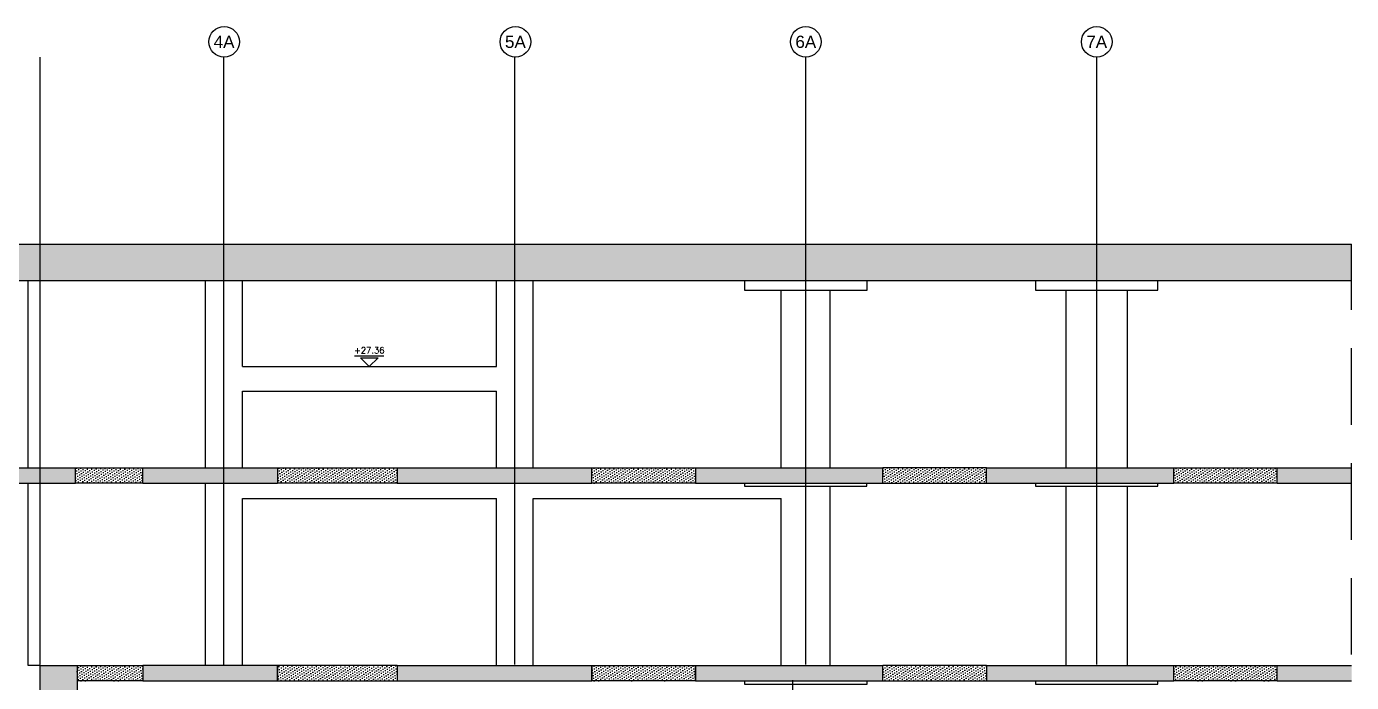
# Model space of a CAD drawing. Header units: millimetres. Extents: x 400382 to 401422, y 4543975 to 4544126.
# Drawn here: x 401215.22 to 401258.49, y 4544033.25 to 4544054.67 of the extents above; entities that cross this region are included whole.
import ezdxf
from ezdxf.enums import TextEntityAlignment as Align

# ---------------------------------------------------------------- set-up
doc = ezdxf.new("R2010")
doc.units = ezdxf.units.MM
for name, pattern in [('AKS', [3, 2.5, -0.25, 0, -0.25]), ('CIZGI', [0.4, 0.25, -0.15]), ('CONTINU', [0]), ('HIDDEN', [0.375, 0.25, -0.125])]:
    doc.linetypes.add(name, pattern=pattern)
for name, color, linetype in [('aks prota', 2, 'AKS'), ('caks prota', 4, 'Continuous'), ('görünüş prota', 4, 'Continuous'), ('kesik prota', 2, 'CIZGI'), ('kesit prota', 1, 'Continuous'), ('kesit tarama prota', 252, 'Continuous'), ('kot prota', 4, 'Continuous'), ('merdiven prota', 2, 'Continuous'), ('PRT-CST-rc_level', 6, 'Continuous'), ('PRT-CST-rc_levermark', 4, 'Continuous'), ('st_s_ölçü', 4, 'Continuous'), ('taks prota', 7, 'Continuous'), ('TARAMA', 8, 'Continuous'), ('temel prota', 6, 'Continuous'), ('ölçü prota', 4, 'Continuous')]:
    doc.layers.add(name, color=color, linetype=linetype)
doc.styles.add('OLCU', font='romanstw.shx')
doc.styles.get("Standard").update_dxf_attribs({"font": 'Arial.ttf'})
doc.styles.add('TAKS', font='Arial Unicode.ttf')
doc.dimstyles.new('1-100', dxfattribs={"dimscale": 0.5, "dimtxt": 2, "dimasz": 7.5, "dimexe": 3, "dimexo": 5, "dimgap": 5, "dimtad": 3, "dimdec": 1, "dimlfac": 2, "dimzin": 9, "dimdsep": 46, "dimtxsty": 'Standard', "dimblk": 'OBLIQUE', "dimcen": 0.09, "dimclrd": 3, "dimclre": 3, "dimclrt": 1, "dimadec": 3, "dimazin": 0, "dimtfac": 1, "dimtdec": 1, "dimtofl": 0, "dimtmove": 0, "dimatfit": 3, "dimfxl": 4, "dimtolj": 1, "dimtzin": 0, "dimarcsym": 0})
pattern_1 = [(36, (401100.48613, 4543702.77292), (-0.014547592, 0.087543451), [0, -0.079375])]

# ---------------------------------------------------------------- blocks, each defined once
blk = doc.blocks.new('_Oblique')
at = {"layer": 'st_s_ölçü', "lineweight": -2}
blk.add_line((-0.5, -0.5), (0.5, 0.5), dxfattribs=at)
blk = doc.blocks.new('*D61')
at = {"layer": 'DEFPOINTS', "color": 0, "transparency": 16777216}
for p in [(401240.244, 4544019.015), (401240.565, 4544019.015), (401240.565, 4544017.515)]:
    blk.add_point(p, dxfattribs=at)
at = {"layer": 'temel prota', "color": 3, "lineweight": -2, "transparency": 16777216}
for p, q in [((401240.244, 4544019.015), (401240.244, 4544033.331)), ((401240.244, 4544019.015), (401238.744, 4544019.015)), ((401240.244, 4544017.515), (401238.744, 4544017.515)), ((401240.244, 4544017.515), (401240.244, 4544013.765))]:
    blk.add_line(p, q, dxfattribs=at)
at = {"layer": 'temel prota', "color": 3, "lineweight": -2, "transparency": 16777216, "xscale": 3.75, "yscale": 3.75, "zscale": 3.75}
for p, rotation in [((401240.244, 4544019.015), 270), ((401240.244, 4544017.515), 90)]:
    blk.add_blockref('_Oblique', p, dxfattribs=dict(at, rotation=rotation))
at = {"layer": 'temel prota', "color": 1, "transparency": 16777216, "insert": (401237.233, 4544029.923), "char_height": 1, "attachment_point": 5, "rotation": 90}
blk.add_mtext('\\A1;3.0', dxfattribs=at)
blk = doc.blocks.new('KOTK5')
at = {"layer": 'PRT-CST-rc_levermark'}
blk.add_line((217, 160), (-213, 160), dxfattribs=at)
blk.add_lwpolyline([(130, 130), (-130, 130), (0, 0)], close=True, dxfattribs=at)
at = {"layer": 'PRT-CST-rc_level', "style": 'OLCU'}
blk.add_attdef('000.00', text='', height=90, dxfattribs=at).set_placement((0, 193), align=Align.CENTER)

msp = doc.modelspace()

# ---------------------------------------------------------------- hatches: boundary and pattern name
at = {"layer": 'kesit tarama prota'}
h = msp.add_hatch(color=256, dxfattribs=at)
h.dxf.hatch_style = 1
h.paths.add_polyline_path([(401200.419, 4544047.565), (401200.419, 4544046.865), (401200.019, 4544046.865), (401200.019, 4544046.365), (401258.489, 4544046.365), (401258.489, 4544047.565)])
h = msp.add_hatch(color=256, dxfattribs=at)
h.dxf.hatch_style = 1
h.paths.add_polyline_path([(401202.419, 4544023.875), (401216.819, 4544023.875), (401216.819, 4544024.475), (401201.919, 4544024.475), (401201.919, 4544033.305), (401206.452, 4544033.305), (401206.452, 4544031.705), (401210.009, 4544031.705), (401222.343, 4544024.475), (401219.019, 4544024.475), (401219.019, 4544023.875), (401221.069, 4544023.875), (401221.069, 4544023.473), (401223.517, 4544023.473), (401223.517, 4544024.475), (401223.331, 4544024.475), (401221.451, 4544025.577), (401221.451, 4544026.485), (401222.306, 4544026.485), (401225.173, 4544024.804), (401225.173, 4544024.474), (401225.038, 4544024.474), (401225.038, 4544023.975), (401237.093, 4544017.015), (401241.165, 4544017.015), (401241.165, 4544018.415), (401243.019, 4544018.415), (401243.019, 4544019.015), (401237.531, 4544019.015), (401237.531, 4544018.815), (401237.231, 4544018.815), (401237.231, 4544019.205), (401236.941, 4544019.205), (401236.941, 4544019.375), (401236.651, 4544019.375), (401236.651, 4544019.545), (401236.361, 4544019.545), (401236.361, 4544019.715), (401236.071, 4544019.715), (401236.071, 4544019.885), (401235.781, 4544019.885), (401235.781, 4544020.055), (401235.491, 4544020.055), (401235.491, 4544020.225), (401235.201, 4544020.225), (401235.201, 4544020.395), (401234.911, 4544020.395), (401234.911, 4544020.565), (401234.621, 4544020.565), (401234.621, 4544020.735), (401234.331, 4544020.735), (401234.331, 4544020.905), (401234.041, 4544020.905), (401234.041, 4544021.075), (401233.751, 4544021.075), (401233.751, 4544021.245), (401233.461, 4544021.245), (401233.461, 4544021.415), (401233.171, 4544021.415), (401233.171, 4544021.585), (401231.971, 4544021.585), (401231.971, 4544021.755), (401231.681, 4544021.755), (401231.681, 4544021.925), (401231.391, 4544021.925), (401231.391, 4544022.095), (401231.101, 4544022.095), (401231.101, 4544022.265), (401230.811, 4544022.265), (401230.811, 4544022.435), (401230.521, 4544022.435), (401230.521, 4544022.605), (401230.231, 4544022.605), (401230.231, 4544022.775), (401229.941, 4544022.775), (401229.941, 4544022.945), (401229.651, 4544022.945), (401229.651, 4544023.115), (401229.361, 4544023.115), (401229.361, 4544023.285), (401229.071, 4544023.285), (401229.071, 4544023.455), (401228.781, 4544023.455), (401228.781, 4544023.625), (401228.491, 4544023.625), (401228.491, 4544023.795), (401228.201, 4544023.795), (401228.201, 4544023.965), (401227.911, 4544023.965), (401227.911, 4544024.135), (401226.711, 4544024.135), (401226.711, 4544024.305), (401226.421, 4544024.305), (401226.421, 4544024.475), (401226.131, 4544024.475), (401226.131, 4544024.645), (401225.841, 4544024.645), (401225.841, 4544024.815), (401225.551, 4544024.815), (401225.551, 4544024.985), (401225.261, 4544024.985), (401225.261, 4544025.155), (401224.971, 4544025.155), (401224.971, 4544025.325), (401224.681, 4544025.325), (401224.681, 4544025.495), (401224.391, 4544025.495), (401224.391, 4544025.665), (401224.101, 4544025.665), (401224.101, 4544025.835), (401223.811, 4544025.835), (401223.811, 4544026.005), (401223.521, 4544026.005), (401223.521, 4544026.175), (401223.231, 4544026.175), (401223.231, 4544026.345), (401222.941, 4544026.345), (401222.941, 4544026.515), (401222.651, 4544026.515), (401222.651, 4544026.685), (401221.451, 4544026.685), (401221.451, 4544026.855), (401221.161, 4544026.855), (401221.161, 4544027.025), (401220.871, 4544027.025), (401220.871, 4544027.195), (401220.581, 4544027.195), (401220.581, 4544027.365), (401220.291, 4544027.365), (401220.291, 4544027.535), (401220.001, 4544027.535), (401220.001, 4544027.705), (401219.711, 4544027.705), (401219.711, 4544027.875), (401219.421, 4544027.875), (401219.421, 4544028.045), (401219.131, 4544028.045), (401219.131, 4544028.215), (401218.841, 4544028.215), (401218.841, 4544028.385), (401218.551, 4544028.385), (401218.551, 4544028.555), (401218.261, 4544028.555), (401218.261, 4544028.725), (401217.971, 4544028.725), (401217.971, 4544028.895), (401217.681, 4544028.895), (401217.681, 4544029.065), (401216.481, 4544029.065), (401216.481, 4544029.235), (401216.191, 4544029.235), (401216.191, 4544029.405), (401215.901, 4544029.405), (401215.901, 4544029.575), (401215.611, 4544029.575), (401215.611, 4544029.745), (401215.321, 4544029.745), (401215.321, 4544029.915), (401215.031, 4544029.915), (401215.031, 4544030.085), (401214.741, 4544030.085), (401214.741, 4544030.255), (401214.451, 4544030.255), (401214.451, 4544030.425), (401214.161, 4544030.425), (401214.161, 4544030.595), (401213.871, 4544030.595), (401213.871, 4544030.765), (401213.581, 4544030.765), (401213.581, 4544030.935), (401213.291, 4544030.935), (401213.291, 4544031.105), (401213.001, 4544031.105), (401213.001, 4544031.275), (401212.711, 4544031.275), (401212.711, 4544031.445), (401211.511, 4544031.445), (401211.511, 4544031.615), (401211.221, 4544031.615), (401211.221, 4544031.785), (401210.931, 4544031.785), (401210.931, 4544031.955), (401210.641, 4544031.955), (401210.641, 4544032.125), (401210.351, 4544032.125), (401210.351, 4544032.295), (401210.061, 4544032.295), (401210.061, 4544032.465), (401209.771, 4544032.465), (401209.771, 4544032.635), (401209.481, 4544032.635), (401209.481, 4544032.805), (401209.191, 4544032.805), (401209.191, 4544032.975), (401208.901, 4544032.975), (401208.901, 4544033.145), (401208.611, 4544033.145), (401208.611, 4544033.315), (401208.321, 4544033.315), (401208.321, 4544033.485), (401208.031, 4544033.485), (401208.031, 4544033.655), (401207.741, 4544033.655), (401207.741, 4544033.805), (401201.919, 4544033.805), (401201.919, 4544039.765), (401216.819, 4544039.765), (401216.819, 4544040.265), (401200.019, 4544040.265), (401200.019, 4544039.765), (401200.419, 4544039.765), (401200.419, 4544008.965), (401216.319, 4544008.965), (401216.319, 4544010.965), (401202.419, 4544010.965), (401202.419, 4544012.595), (401234.762, 4544012.595), (401234.762, 4544010.965), (401235.262, 4544010.965), (401235.262, 4544012.903), (401233.366, 4544013.997), (401233.366, 4544014.755), (401234.221, 4544014.755), (401237.456, 4544012.859), (401237.456, 4544010.965), (401237.756, 4544010.965), (401237.756, 4544012.495), (401238.251, 4544012.495), (401238.251, 4544012.695), (401240.562, 4544012.695), (401240.562, 4544010.965), (401237.819, 4544010.965), (401237.819, 4544008.965), (401242.519, 4544008.965), (401242.519, 4544010.965), (401240.862, 4544010.965), (401240.862, 4544012.595), (401258.489, 4544012.595), (401258.489, 4544012.895), (401238.051, 4544012.895), (401238.051, 4544012.695), (401237.756, 4544012.695), (401237.756, 4544013.085), (401237.466, 4544013.085), (401237.466, 4544013.255), (401237.176, 4544013.255), (401237.176, 4544013.425), (401236.886, 4544013.425), (401236.886, 4544013.595), (401236.596, 4544013.595), (401236.596, 4544013.765), (401236.306, 4544013.765), (401236.306, 4544013.935), (401236.016, 4544013.935), (401236.016, 4544014.105), (401235.726, 4544014.105), (401235.726, 4544014.275), (401235.436, 4544014.275), (401235.436, 4544014.445), (401235.146, 4544014.445), (401235.146, 4544014.615), (401234.856, 4544014.615), (401234.856, 4544014.785), (401234.566, 4544014.785), (401234.566, 4544014.955), (401233.366, 4544014.955), (401233.366, 4544015.125), (401233.076, 4544015.125), (401233.076, 4544015.295), (401232.786, 4544015.295), (401232.786, 4544015.465), (401232.496, 4544015.465), (401232.496, 4544015.635), (401232.206, 4544015.635), (401232.206, 4544015.805), (401231.916, 4544015.805), (401231.916, 4544015.975), (401231.626, 4544015.975), (401231.626, 4544016.145), (401231.336, 4544016.145), (401231.336, 4544016.315), (401231.046, 4544016.315), (401231.046, 4544016.485), (401230.756, 4544016.485), (401230.756, 4544016.655), (401230.466, 4544016.655), (401230.466, 4544016.825), (401230.176, 4544016.825), (401230.176, 4544016.995), (401228.976, 4544016.995), (401228.976, 4544017.165), (401228.686, 4544017.165), (401228.686, 4544017.335), (401228.396, 4544017.335), (401228.396, 4544017.505), (401228.106, 4544017.505), (401228.106, 4544017.675), (401227.816, 4544017.675), (401227.816, 4544017.845), (401227.526, 4544017.845), (401227.526, 4544018.015), (401227.236, 4544018.015), (401227.236, 4544018.185), (401226.946, 4544018.185), (401226.946, 4544018.355), (401226.656, 4544018.355), (401226.656, 4544018.525), (401226.366, 4544018.525), (401226.366, 4544018.695), (401226.076, 4544018.695), (401226.076, 4544018.865), (401225.786, 4544018.865), (401225.786, 4544019.015), (401219.019, 4544019.015), (401219.019, 4544018.415), (401222.819, 4544018.415), (401222.819, 4544017.015), (401227.139, 4544017.015), (401234.275, 4544012.895), (401202.419, 4544012.895), (401202.419, 4544018.415), (401216.819, 4544018.415), (401216.819, 4544019.015), (401202.419, 4544019.015)])
h.paths.add_polyline_path([(401206.952, 4544032.205), (401206.952, 4544033.605), (401207.43, 4544033.605), (401209.819, 4544032.205)], flags=16)
h.paths.add_polyline_path([(401216.481, 4544028.491), (401216.481, 4544028.865), (401217.336, 4544028.865), (401221.151, 4544026.629), (401221.151, 4544025.753)], flags=16)
h.paths.add_polyline_path([(401223.419, 4544018.815), (401225.475, 4544018.815), (401227.273, 4544017.761), (401227.273, 4544017.515), (401223.419, 4544017.515)], flags=16)
h.paths.add_polyline_path([(401226.701, 4544023.592), (401226.701, 4544023.935), (401227.566, 4544023.935), (401231.671, 4544021.529), (401231.671, 4544020.723)], flags=16)
h.paths.add_polyline_path([(401228.976, 4544016.795), (401229.831, 4544016.795), (401233.066, 4544014.899), (401233.066, 4544014.17), (401228.976, 4544016.532)], flags=16)
h.paths.add_polyline_path([(401231.971, 4544021.385), (401232.826, 4544021.385), (401236.931, 4544018.979), (401236.931, 4544017.686), (401231.971, 4544020.55)], flags=16)
h.paths.add_polyline_path([(401237.231, 4544018.615), (401237.731, 4544018.615), (401237.731, 4544018.815), (401240.565, 4544018.815), (401240.565, 4544017.515), (401237.231, 4544017.515)], flags=16)
h = msp.add_hatch(dxfattribs=at)
h.set_pattern_fill('DOTS', color=2, scale=0.05, angle=36)
h.set_pattern_definition(pattern_1)
h.paths.add_polyline_path([(401219.019, 4544040.265), (401216.819, 4544040.265), (401216.819, 4544039.765), (401219.019, 4544039.765)])
h = msp.add_hatch(color=256, dxfattribs=at)
h.dxf.hatch_style = 1
h.paths.add_polyline_path([(401223.419, 4544040.265), (401219.019, 4544040.265), (401219.019, 4544039.765), (401223.419, 4544039.765)])
h = msp.add_hatch(dxfattribs=at)
h.set_pattern_fill('DOTS', color=2, scale=0.05, angle=36)
h.set_pattern_definition(pattern_1)
h.paths.add_polyline_path([(401227.319, 4544040.265), (401223.419, 4544040.265), (401223.419, 4544039.765), (401227.319, 4544039.765)])
h = msp.add_hatch(color=256, dxfattribs=at)
h.dxf.hatch_style = 1
h.paths.add_polyline_path([(401233.682, 4544040.265), (401227.319, 4544040.265), (401227.319, 4544039.765), (401233.682, 4544039.765)])
h = msp.add_hatch(dxfattribs=at)
h.set_pattern_fill('DOTS', color=2, scale=0.05, angle=36)
h.set_pattern_definition([(36, (401100.48613, 4543709.23292), (-0.014547592, 0.087543451), [0, -0.079375])])
h.paths.add_polyline_path([(401237.065, 4544040.265), (401233.682, 4544040.265), (401233.682, 4544039.765), (401237.065, 4544039.765)])
h = msp.add_hatch(color=256, dxfattribs=at)
h.dxf.hatch_style = 1
h.paths.add_polyline_path([(401243.182, 4544040.265), (401237.065, 4544040.265), (401237.065, 4544039.765), (401243.182, 4544039.765)])
h = msp.add_hatch(dxfattribs=at)
h.set_pattern_fill('DOTS', color=2, scale=0.05, angle=36)
h.set_pattern_definition(pattern_1)
h.paths.add_polyline_path([(401246.565, 4544040.265), (401243.182, 4544040.265), (401243.182, 4544039.765), (401246.565, 4544039.765)])
h = msp.add_hatch(color=256, dxfattribs=at)
h.dxf.hatch_style = 1
h.paths.add_polyline_path([(401252.682, 4544040.265), (401246.565, 4544040.265), (401246.565, 4544039.765), (401252.682, 4544039.765)])
h = msp.add_hatch(dxfattribs=at)
h.set_pattern_fill('DOTS', color=2, scale=0.05, angle=36)
h.set_pattern_definition(pattern_1)
h.paths.add_polyline_path([(401256.065, 4544040.265), (401252.682, 4544040.265), (401252.682, 4544039.765), (401256.065, 4544039.765)])
h = msp.add_hatch(color=256, dxfattribs=at)
h.dxf.hatch_style = 1
h.paths.add_polyline_path([(401258.489, 4544040.265), (401256.065, 4544040.265), (401256.065, 4544039.765), (401258.489, 4544039.765)])
h = msp.add_hatch(color=256, dxfattribs=at)
h.dxf.hatch_style = 1
h.paths.add_polyline_path([(401215.669, 4544033.805), (401216.869, 4544033.805), (401216.869, 4544032.805), (401215.669, 4544032.805)])
h.paths.add_polyline_path([(401223.419, 4544033.805), (401219.019, 4544033.805), (401219.019, 4544033.305), (401223.419, 4544033.305)])
h = msp.add_hatch(dxfattribs=at)
h.set_pattern_fill('DOTS', color=2, scale=0.05, angle=36)
h.set_pattern_definition([(36, (401100.48613, 4543696.31292), (-0.014547592, 0.087543451), [0, -0.079375])])
h.paths.add_polyline_path([(401219.019, 4544033.805), (401216.869, 4544033.805), (401216.869, 4544033.305), (401219.019, 4544033.305)])
h = msp.add_hatch(dxfattribs=at)
h.set_pattern_fill('DOTS', color=2, scale=0.05, angle=36)
h.set_pattern_definition(pattern_1)
h.paths.add_polyline_path([(401227.319, 4544033.805), (401223.419, 4544033.805), (401223.419, 4544033.305), (401227.319, 4544033.305)])
h = msp.add_hatch(color=256, dxfattribs=at)
h.dxf.hatch_style = 1
h.paths.add_polyline_path([(401233.682, 4544033.805), (401227.319, 4544033.805), (401227.319, 4544033.305), (401233.682, 4544033.305)])
h = msp.add_hatch(dxfattribs=at)
h.set_pattern_fill('DOTS', color=2, scale=0.05, angle=36)
h.set_pattern_definition(pattern_1)
h.paths.add_polyline_path([(401237.065, 4544033.805), (401233.682, 4544033.805), (401233.682, 4544033.305), (401237.065, 4544033.305)])
h = msp.add_hatch(color=256, dxfattribs=at)
h.dxf.hatch_style = 1
h.paths.add_polyline_path([(401243.182, 4544033.805), (401237.065, 4544033.805), (401237.065, 4544033.305), (401243.182, 4544033.305)])
h = msp.add_hatch(dxfattribs=at)
h.set_pattern_fill('DOTS', color=2, scale=0.05, angle=36)
h.set_pattern_definition(pattern_1)
h.paths.add_polyline_path([(401246.565, 4544033.805), (401243.182, 4544033.805), (401243.182, 4544033.305), (401246.565, 4544033.305)])
h = msp.add_hatch(color=256, dxfattribs=at)
h.dxf.hatch_style = 1
h.paths.add_polyline_path([(401252.682, 4544033.805), (401246.565, 4544033.805), (401246.565, 4544033.305), (401252.682, 4544033.305)])
h = msp.add_hatch(dxfattribs=at)
h.set_pattern_fill('DOTS', color=2, scale=0.05, angle=36)
h.set_pattern_definition(pattern_1)
h.paths.add_polyline_path([(401256.065, 4544033.805), (401252.682, 4544033.805), (401252.682, 4544033.305), (401256.065, 4544033.305)])
h = msp.add_hatch(color=256, dxfattribs=at)
h.dxf.hatch_style = 1
h.paths.add_polyline_path([(401258.489, 4544033.805), (401256.065, 4544033.805), (401256.065, 4544033.305), (401258.489, 4544033.305)])

# ---------------------------------------------------------------- linework, layer by layer
at = {"layer": 'aks prota', "ltscale": 10}
for p, q in [((401215.669, 4544003.743), (401215.669, 4544053.666)), ((401221.669, 4544003.743), (401221.669, 4544053.666)), ((401231.169, 4544003.743), (401231.169, 4544053.666)), ((401240.669, 4544003.743), (401240.669, 4544053.666)), ((401250.169, 4544003.743), (401250.169, 4544053.666))]:
    msp.add_line(p, q, dxfattribs=at)
at = {"layer": 'caks prota', "ltscale": 0.05}
for centre in [(401221.673, 4544054.166), (401231.186, 4544054.166), (401240.669, 4544054.166), (401250.169, 4544054.166)]:
    msp.add_circle(centre, 0.5, dxfattribs=at)
at = {"layer": 'görünüş prota'}
for p, q in [((401215.269, 4544040.265), (401215.269, 4544046.365)), ((401221.069, 4544040.265), (401221.069, 4544046.365)), ((401222.269, 4544043.566), (401222.269, 4544046.365)), ((401230.569, 4544043.566), (401230.569, 4544046.365)), ((401231.769, 4544040.265), (401231.769, 4544046.365)), ((401239.869, 4544040.265), (401239.869, 4544046.065)), ((401241.469, 4544040.265), (401241.469, 4544046.065)), ((401249.169, 4544040.265), (401249.169, 4544046.065)), ((401251.169, 4544040.265), (401251.169, 4544046.065)), ((401222.269, 4544040.265), (401222.269, 4544042.766)), ((401230.569, 4544040.265), (401230.569, 4544042.766)), ((401215.269, 4544033.805), (401215.269, 4544039.765)), ((401221.069, 4544033.805), (401221.069, 4544039.765)), ((401241.469, 4544033.805), (401241.469, 4544039.665)), ((401249.169, 4544033.805), (401249.169, 4544039.665)), ((401251.169, 4544033.805), (401251.169, 4544039.665)), ((401230.569, 4544033.805), (401230.569, 4544039.265)), ((401231.769, 4544033.805), (401231.769, 4544039.265)), ((401239.869, 4544033.805), (401239.869, 4544039.265))]:
    msp.add_line(p, q, dxfattribs=at)
for points in [[(401238.669, 4544046.365), (401238.669, 4544046.065), (401242.669, 4544046.065), (401242.669, 4544046.365)], [(401248.167, 4544046.365), (401248.167, 4544046.065), (401252.167, 4544046.065), (401252.167, 4544046.365)], [(401216.819, 4544040.265), (401219.019, 4544040.265)], [(401223.419, 4544040.265), (401227.319, 4544040.265)], [(401233.682, 4544040.265), (401237.065, 4544040.265)], [(401246.565, 4544040.265), (401243.182, 4544040.265)], [(401252.682, 4544040.265), (401256.065, 4544040.265)], [(401219.019, 4544039.765), (401216.819, 4544039.765)], [(401227.319, 4544039.765), (401223.419, 4544039.765)], [(401237.065, 4544039.765), (401233.682, 4544039.765)], [(401238.667, 4544039.765), (401238.667, 4544039.665), (401242.667, 4544039.665), (401242.667, 4544039.765)], [(401243.182, 4544039.765), (401246.565, 4544039.765)], [(401248.167, 4544039.765), (401248.167, 4544039.665), (401252.167, 4544039.665), (401252.167, 4544039.765)], [(401256.065, 4544039.765), (401252.682, 4544039.765)], [(401222.269, 4544033.805), (401222.269, 4544039.265), (401230.569, 4544039.265)], [(401231.769, 4544039.265), (401239.869, 4544039.265)], [(401215.669, 4544033.805), (401215.269, 4544033.805)], [(401216.869, 4544033.805), (401219.019, 4544033.805)], [(401227.319, 4544033.805), (401223.419, 4544033.805)], [(401233.682, 4544033.805), (401237.065, 4544033.805)], [(401246.565, 4544033.805), (401243.182, 4544033.805)], [(401252.682, 4544033.805), (401256.065, 4544033.805)], [(401219.019, 4544033.305), (401216.869, 4544033.305)], [(401223.419, 4544033.305), (401227.319, 4544033.305)], [(401237.065, 4544033.305), (401233.682, 4544033.305)], [(401238.669, 4544033.305), (401238.669, 4544033.205), (401242.669, 4544033.205), (401242.669, 4544033.305)], [(401243.182, 4544033.305), (401246.565, 4544033.305)], [(401248.169, 4544033.305), (401248.169, 4544033.205), (401252.169, 4544033.205), (401252.169, 4544033.305)], [(401256.065, 4544033.305), (401252.682, 4544033.305)]]:
    msp.add_lwpolyline(points, dxfattribs=at)
at = {"layer": 'kesik prota', "linetype": 'HIDDEN', "ltscale": 10}
msp.add_lwpolyline([(401258.489, 4544007.915), (401258.489, 4544047.565)], dxfattribs=at)
at = {"layer": 'kesit prota', "color": 1}
for p, q in [((401200.419, 4544047.565), (401258.489, 4544047.565)), ((401200.019, 4544040.265), (401216.819, 4544040.265)), ((401219.019, 4544039.765), (401219.019, 4544040.265)), ((401219.019, 4544040.265), (401223.419, 4544040.265)), ((401223.419, 4544040.265), (401223.419, 4544039.765)), ((401227.319, 4544040.265), (401233.682, 4544040.265)), ((401227.319, 4544040.265), (401227.319, 4544039.765)), ((401233.682, 4544039.765), (401233.682, 4544040.265)), ((401237.065, 4544040.265), (401237.065, 4544039.765)), ((401237.065, 4544040.265), (401243.182, 4544040.265)), ((401243.182, 4544039.765), (401243.182, 4544040.265)), ((401246.565, 4544040.265), (401252.682, 4544040.265)), ((401246.565, 4544039.765), (401246.565, 4544040.265)), ((401252.682, 4544039.765), (401252.682, 4544040.265)), ((401256.065, 4544040.265), (401258.489, 4544040.265)), ((401256.065, 4544039.765), (401256.065, 4544040.265)), ((401201.919, 4544039.765), (401216.819, 4544039.765)), ((401219.019, 4544039.765), (401223.419, 4544039.765)), ((401227.319, 4544039.765), (401233.682, 4544039.765)), ((401237.065, 4544039.765), (401243.182, 4544039.765)), ((401246.565, 4544039.765), (401252.682, 4544039.765)), ((401256.065, 4544039.765), (401258.489, 4544039.765)), ((401223.419, 4544033.805), (401223.419, 4544033.305)), ((401227.319, 4544033.805), (401233.682, 4544033.805)), ((401227.319, 4544033.805), (401227.319, 4544033.305)), ((401227.319, 4544033.805), (401227.319, 4544033.305)), ((401233.682, 4544033.305), (401233.682, 4544033.805)), ((401237.065, 4544033.805), (401243.182, 4544033.805)), ((401237.065, 4544033.805), (401237.065, 4544033.305)), ((401243.182, 4544033.305), (401243.182, 4544033.805)), ((401246.565, 4544033.805), (401252.682, 4544033.805)), ((401246.565, 4544033.805), (401246.565, 4544033.305)), ((401252.682, 4544033.305), (401252.682, 4544033.805)), ((401256.065, 4544033.805), (401258.489, 4544033.805)), ((401256.065, 4544033.305), (401256.065, 4544033.805)), ((401227.319, 4544033.305), (401233.682, 4544033.305)), ((401237.065, 4544033.305), (401243.182, 4544033.305)), ((401246.565, 4544033.305), (401252.682, 4544033.305)), ((401256.065, 4544033.305), (401258.489, 4544033.305))]:
    msp.add_line(p, q, dxfattribs=at)
at = {"layer": 'kesit prota'}
msp.add_line((401216.819, 4544039.765), (401216.819, 4544040.265), dxfattribs=at)
for points in [[(401258.489, 4544046.365), (401200.019, 4544046.365), (401200.019, 4544046.865), (401200.419, 4544046.865), (401200.419, 4544047.565)], [(401223.419, 4544033.805), (401219.019, 4544033.805), (401219.019, 4544033.305), (401223.419, 4544033.305), (401223.419, 4544033.805)]]:
    msp.add_lwpolyline(points, dxfattribs=at)
msp.add_lwpolyline([(401215.669, 4544033.805), (401216.869, 4544033.805), (401216.869, 4544032.805), (401215.669, 4544032.805)], close=True, dxfattribs=at)
at = {"layer": 'merdiven prota', "color": 5}
for p, q in [((401233.682, 4544033.805), (401233.682, 4544033.305)), ((401237.065, 4544033.305), (401237.065, 4544033.805))]:
    msp.add_line(p, q, dxfattribs=at)
at = {"layer": 'TARAMA'}
msp.add_line((401219.019, 4544033.805), (401219.019, 4544033.305), dxfattribs=at)
at = {"layer": 'ölçü prota'}
for points in [[(401222.269, 4544043.566), (401230.569, 4544043.566)], [(401222.269, 4544042.766), (401230.569, 4544042.766)]]:
    msp.add_lwpolyline(points, dxfattribs=at)

# ---------------------------------------------------------------- block references
at = {"layer": 'kot prota', "linetype": 'CONTINU', "ltscale": 0.1}
ref = msp.add_blockref('KOTK5', (401226.413, 4544043.566), dxfattribs=dict(at, xscale=-0.002222222222222222, yscale=0.002222222222222222, zscale=0.002222222222222222))
ref.add_attrib('000.00', '+27.36', dxfattribs={"layer": 'PRT-CST-rc_level', "height": 0.2, "style": 'OLCU'}).set_placement((401226.413, 4544043.995), align=Align.CENTER)

# ---------------------------------------------------------------- texts
at = {"layer": 'taks prota', "style": 'TAKS'}
for s, p in [('4A', (401221.673, 4544054.166)), ('5A', (401231.186, 4544054.166)), ('6A', (401240.669, 4544054.166)), ('7A', (401250.169, 4544054.166))]:
    msp.add_text(s, height=0.4, rotation=359.5052, dxfattribs=at).set_placement(p, align=Align.MIDDLE_CENTER)

# ---------------------------------------------------------------- dimensions: what is measured, and where the dimension line sits
at = {"layer": 'temel prota'}
dim = msp.add_linear_dim(base=(401240.244, 4544019.015), p1=(401240.565, 4544017.515), p2=(401240.565, 4544019.015), angle=90, dimstyle='1-100', override={"dimzin": 0, "dimfxl": 0.35, "dimfxlon": 1}, dxfattribs=at)
dim.commit()
dim.dimension.update_dxf_attribs({"geometry": '*D61', "text_midpoint": (401237.233, 4544029.923)})

doc.saveas('drawing.dxf')
